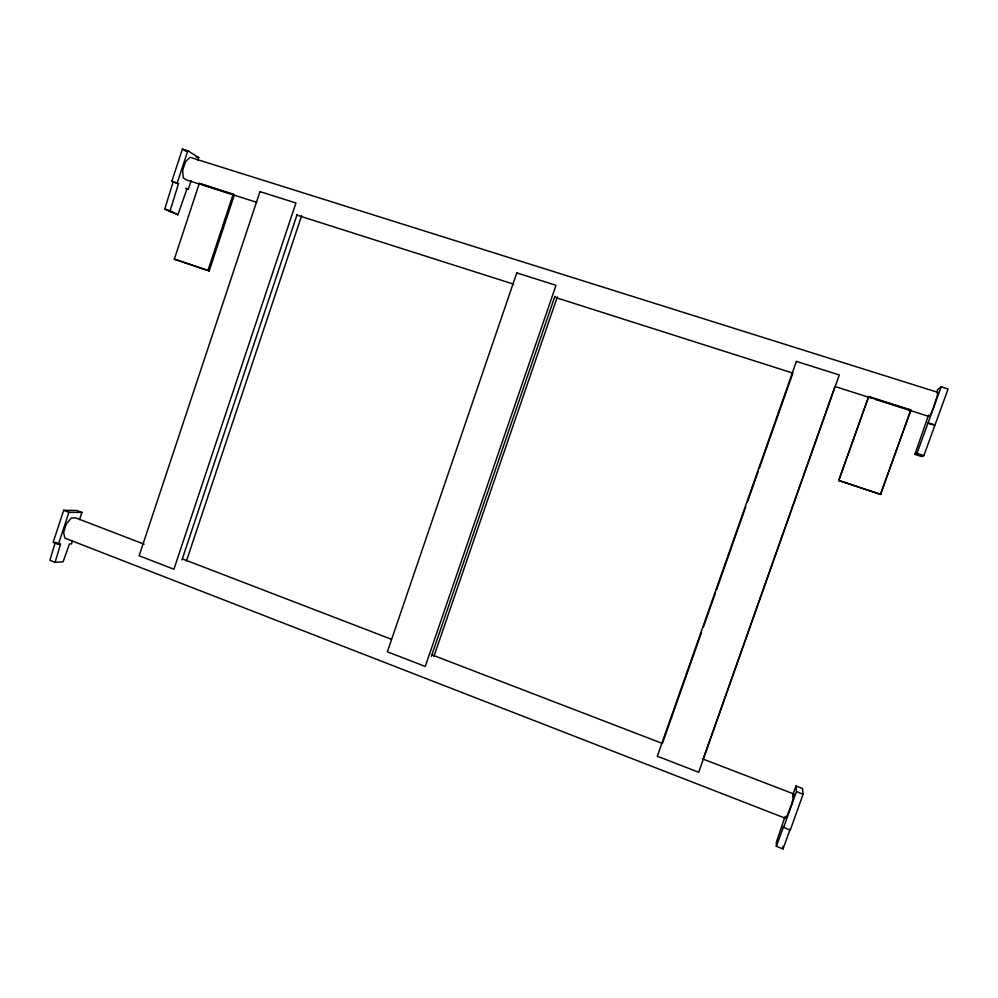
<?xml version="1.0" encoding="UTF-8"?>
<svg xmlns="http://www.w3.org/2000/svg" width="998" height="998" viewBox="0 0 998 998"><rect width="100%" height="100%" fill="white"/><g stroke="black" fill="none" stroke-linecap="round" stroke-linejoin="round"><path stroke-width="1.5" d="M198.864 183.894L187 180.114L183.295 177.981L182.646 170.371L185.478 161.763L190.094 157.297L938.282 392.526L933.23 408.357L929.999 415.692L928.901 416.428L875.483 399.412M55.09 562.323L60.516 544.309L55.302 542.276L49.9 560.29L55.09 562.323L63.061 561.849L69.436 543.985L71.519 543.91L72.455 541.053M191.167 180.576L188.323 189.183L187.113 188.497L177.906 214.782L164.757 209.081L173.116 181.935L171.843 181.224L182.409 149.051L187.824 150.748L198.727 157.597L197.779 160.466M177.906 214.782L170.122 210.815L178.492 183.657L171.843 181.224M79.528 519.584L81.886 512.423L76.734 510.452L63.685 510.302L53.144 542.351L58.371 544.384L60.516 544.309M58.371 544.384L68.912 512.311L81.886 512.423M177.232 182.946L187.824 150.748M174.326 259.168L199.301 183.395L233.183 194.186L234.355 194.884L209.193 270.907L174.326 259.168L209.193 270.907M207.971 270.371L233.183 194.186M181.96 559.953L297.092 214.558M186.464 561.013L301.608 215.755M431.361 656.335L554.925 296.219M433.893 656.497L557.346 296.83M662.535 743.098L701.332 632.981M703.403 627.106L715.292 593.336M716.327 590.404L745.805 506.71M747.352 502.306L758.218 471.48M759.253 468.536L792.874 373.102M703.203 758.804L834.964 386.438M838.732 480.525L868.684 396.53L910.887 409.966L880.51 494.447L838.732 480.525L868.684 396.53M936.648 392.426L937.658 389.607L941.176 386.837L948.1 389.008L923.849 455.612L921.665 456.535L914.904 454.339L928.564 415.043M880.51 494.447L910.887 409.966M784.989 816.713L776.344 842.25L776.382 846.341L782.993 848.949L790.216 829.039L790.279 830.087L783.617 827.492L783.592 826.444L776.382 846.341M792.824 794.757L795.967 785.987L802.504 788.482L803.116 794.208L790.279 830.087M783.617 827.492L796.441 791.639L795.967 785.987M914.904 454.339L916.987 453.391L941.176 386.837M792.699 796.604L793.909 794.009L702.33 758.804M144.124 544.184L75.811 517.925L71.457 517.912L66.379 523.85L63.623 532.246L64.808 538.084L786 818.485L791.788 803.976L793.909 794.009M937.122 393.412L938.282 392.526M196.07 156.761L198.727 157.597M234.355 194.884L199.301 183.395M868.46 396.83L910.563 410.228M201.833 184.842L256.736 202.332M296.805 215.094L513.434 284.093M554.975 297.329L792.387 372.94M835.413 386.65L872.514 398.464M928.265 422.94L935.176 425.136M173.116 181.935L178.492 183.657M927.89 423.164L934.789 425.36M185.678 188.335L188.323 189.183M164.757 209.081L170.122 210.815M916.987 453.391L923.849 455.612M168.712 211.065L174.051 212.799M915.939 453.841L922.751 456.049M838.881 480.437L880.772 494.384M63.685 510.302L68.912 512.311M796.441 791.639L803.116 794.208M183.383 559.279L391.253 639.194M431.947 654.85L661.637 743.148M182.409 149.051L186.077 151.347M785.913 816.389L786 818.485M782.919 846.192L782.993 848.949M259.967 191.616L139.134 555.786L173.914 569.234L295.932 202.993L259.967 191.616M516.789 272.891L387.374 651.806L425.248 666.464L555.998 285.303L516.789 272.891M796.392 361.388L657.32 756.235L698.712 772.24L839.293 374.974L796.392 361.388"/></g></svg>
